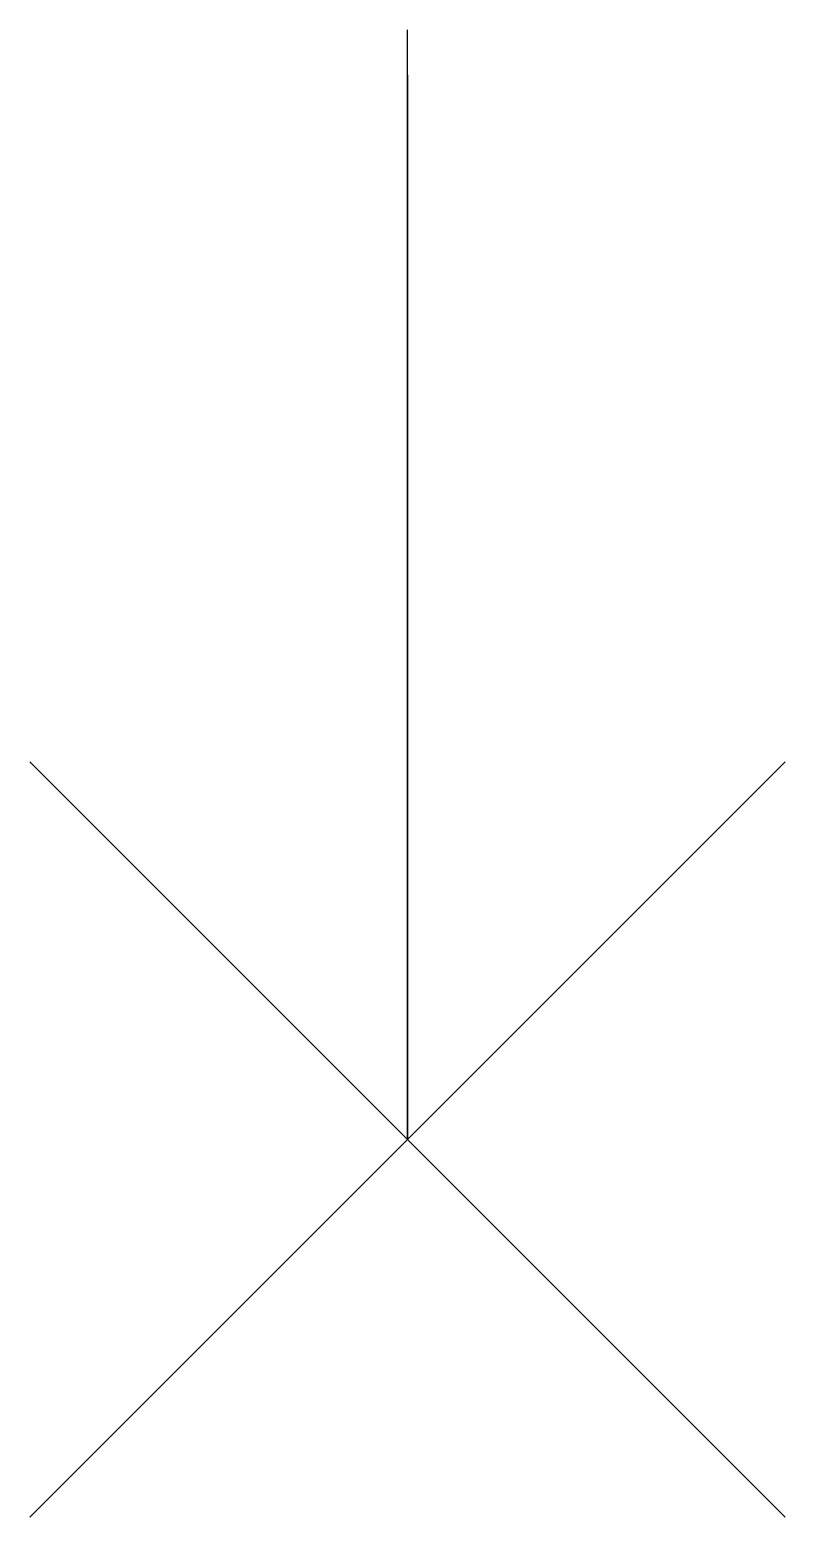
# Model space of a CAD drawing. Header units: millimetres. Extents: x -51 to 51, y -201 to 0.
import ezdxf

# ---------------------------------------------------------------- set-up
doc = ezdxf.new("R2010")
doc.units = ezdxf.units.MM

msp = doc.modelspace()

# ---------------------------------------------------------------- linework, layer by layer
at = {"color": 0, "linetype": 'ByBlock', "lineweight": -2}
for p, q in [((0, -150), (0, 0)), ((0, -6.12), (0, -150)), ((51.04, -98.96), (-51.04, -201.04)), ((-51.04, -98.96), (51.04, -201.04))]:
    msp.add_line(p, q, dxfattribs=at)

doc.saveas('drawing.dxf')
